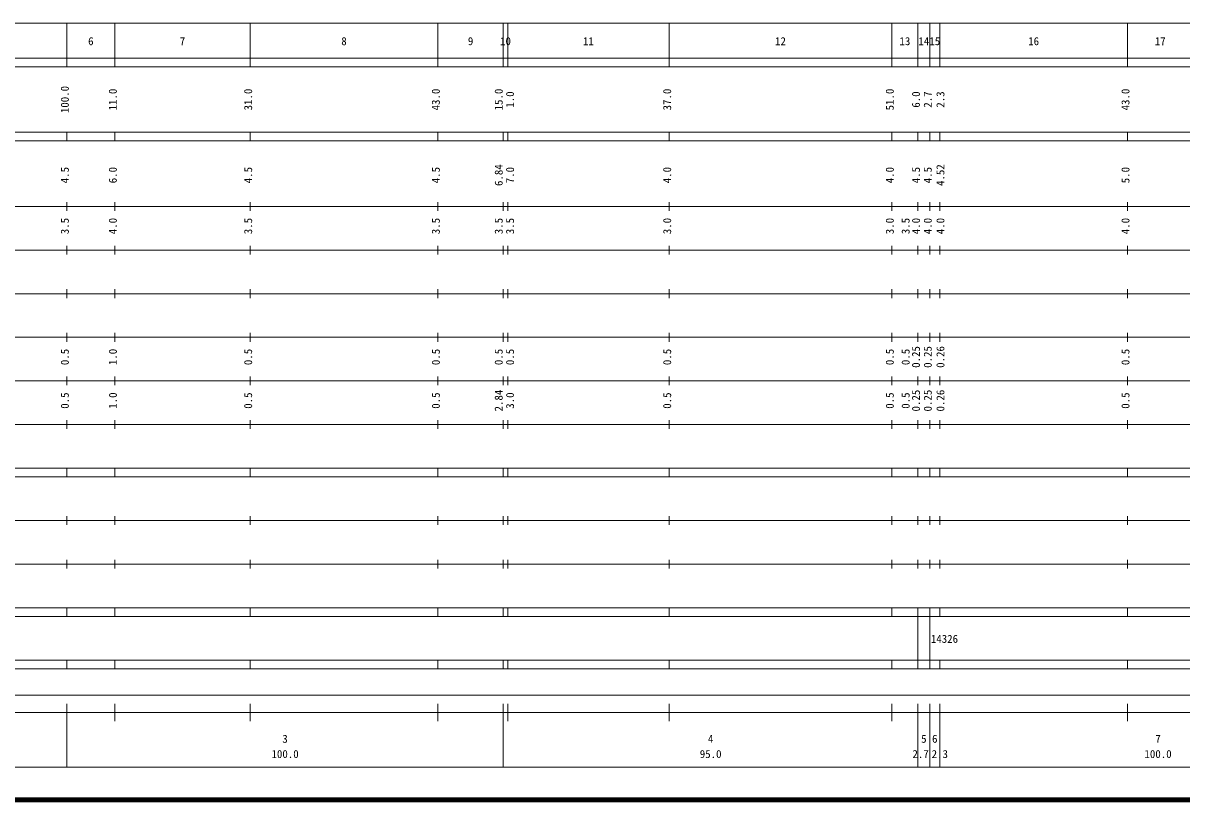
# Model space of a CAD drawing. Units: millimetres on the paper, enlarged 1000 times. Extents: x 40000 to 680000, y 20000 to 380000.
# Drawn here: x 257998 to 523448, y 20000 to 198000 of the extents above; entities that cross this region are included whole.
import ezdxf
from ezdxf.enums import TextEntityAlignment as Align

# ---------------------------------------------------------------- set-up
doc = ezdxf.new("R2010")
doc.units = ezdxf.units.MM
doc.header["$LTSCALE"] = 1000
doc.layers.add('M-TTL', color=2, linetype='Continuous', lineweight=140)
doc.layers.add('M-TTL-BAND', color=7, linetype='Continuous', lineweight=13)
doc.styles.add('ＭＳ ゴシック', font='')
doc.styles.get('ＭＳ ゴシック').set_extended_font_data('MS Gothic')

msp = doc.modelspace()

# ---------------------------------------------------------------- linework, layer by layer
at = {"layer": 'M-TTL'}
msp.add_line((40000, 20000), (680000, 20000), dxfattribs=at)
at = {"layer": 'M-TTL-BAND'}
for p, q in [((68000, 198000), (579000, 198000)), ((268000, 188000), (268000, 198000)), ((279000, 188000), (279000, 198000)), ((310000, 188000), (310000, 198000)), ((353000, 188000), (353000, 198000)), ((368000, 188000), (368000, 198000)), ((369000, 188000), (369000, 198000)), ((406000, 188000), (406000, 198000)), ((457000, 188000), (457000, 198000)), ((463000, 188000), (463000, 198000)), ((465700, 188000), (465700, 198000)), ((468000, 188000), (468000, 198000)), ((511000, 188000), (511000, 198000)), ((40000, 190000), (579000, 190000)), ((40000, 188000), (579000, 188000)), ((40000, 173000), (579000, 173000)), ((268000, 171000), (268000, 173000)), ((279000, 171000), (279000, 173000)), ((310000, 171000), (310000, 173000)), ((353000, 171000), (353000, 173000)), ((368000, 171000), (368000, 173000)), ((369000, 171000), (369000, 173000)), ((406000, 171000), (406000, 173000)), ((457000, 171000), (457000, 173000)), ((463000, 171000), (463000, 173000)), ((465700, 171000), (465700, 173000)), ((468000, 171000), (468000, 173000)), ((511000, 171000), (511000, 173000)), ((40000, 171000), (579000, 171000)), ((268000, 155000), (268000, 157000)), ((279000, 155000), (279000, 157000)), ((310000, 155000), (310000, 157000)), ((353000, 155000), (353000, 157000)), ((368000, 155000), (368000, 157000)), ((369000, 155000), (369000, 157000)), ((406000, 155000), (406000, 157000)), ((457000, 155000), (457000, 157000)), ((463000, 155000), (463000, 157000)), ((465700, 155000), (465700, 157000)), ((468000, 155000), (468000, 157000)), ((511000, 155000), (511000, 157000)), ((40000, 156000), (579000, 156000)), ((46000, 146000), (579000, 146000)), ((268000, 145000), (268000, 147000)), ((279000, 145000), (279000, 147000)), ((310000, 145000), (310000, 147000)), ((353000, 145000), (353000, 147000)), ((368000, 145000), (368000, 147000)), ((369000, 145000), (369000, 147000)), ((406000, 145000), (406000, 147000)), ((457000, 145000), (457000, 147000)), ((463000, 145000), (463000, 147000)), ((465700, 145000), (465700, 147000)), ((468000, 145000), (468000, 147000)), ((511000, 145000), (511000, 147000)), ((52000, 136000), (579000, 136000)), ((268000, 135000), (268000, 137000)), ((279000, 135000), (279000, 137000)), ((310000, 135000), (310000, 137000)), ((353000, 135000), (353000, 137000)), ((368000, 135000), (368000, 137000)), ((369000, 135000), (369000, 137000)), ((406000, 135000), (406000, 137000)), ((457000, 135000), (457000, 137000)), ((463000, 135000), (463000, 137000)), ((465700, 135000), (465700, 137000)), ((468000, 135000), (468000, 137000)), ((511000, 135000), (511000, 137000)), ((46000, 126000), (579000, 126000)), ((268000, 125000), (268000, 127000)), ((279000, 125000), (279000, 127000)), ((310000, 125000), (310000, 127000)), ((353000, 125000), (353000, 127000)), ((368000, 125000), (368000, 127000)), ((369000, 125000), (369000, 127000)), ((406000, 125000), (406000, 127000)), ((457000, 125000), (457000, 127000)), ((463000, 125000), (463000, 127000)), ((465700, 125000), (465700, 127000)), ((468000, 125000), (468000, 127000)), ((511000, 125000), (511000, 127000)), ((268000, 115000), (268000, 117000)), ((279000, 115000), (279000, 117000)), ((310000, 115000), (310000, 117000)), ((353000, 115000), (353000, 117000)), ((368000, 115000), (368000, 117000)), ((369000, 115000), (369000, 117000)), ((406000, 115000), (406000, 117000)), ((457000, 115000), (457000, 117000)), ((463000, 115000), (463000, 117000)), ((465700, 115000), (465700, 117000)), ((468000, 115000), (468000, 117000)), ((511000, 115000), (511000, 117000)), ((52000, 116000), (579000, 116000)), ((268000, 105000), (268000, 107000)), ((279000, 105000), (279000, 107000)), ((310000, 105000), (310000, 107000)), ((353000, 105000), (353000, 107000)), ((368000, 105000), (368000, 107000)), ((369000, 105000), (369000, 107000)), ((406000, 105000), (406000, 107000)), ((457000, 105000), (457000, 107000)), ((463000, 105000), (463000, 107000)), ((465700, 105000), (465700, 107000)), ((468000, 105000), (468000, 107000)), ((511000, 105000), (511000, 107000)), ((46000, 106000), (579000, 106000)), ((40000, 96000), (579000, 96000)), ((268000, 94000), (268000, 96000)), ((279000, 94000), (279000, 96000)), ((310000, 94000), (310000, 96000)), ((353000, 94000), (353000, 96000)), ((368000, 94000), (368000, 96000)), ((369000, 94000), (369000, 96000)), ((406000, 94000), (406000, 96000)), ((457000, 94000), (457000, 96000)), ((463000, 94000), (463000, 96000)), ((465700, 94000), (465700, 96000)), ((468000, 94000), (468000, 96000)), ((511000, 94000), (511000, 96000)), ((40000, 94000), (579000, 94000)), ((268000, 83000), (268000, 85000)), ((279000, 83000), (279000, 85000)), ((310000, 83000), (310000, 85000)), ((353000, 83000), (353000, 85000)), ((368000, 83000), (368000, 85000)), ((369000, 83000), (369000, 85000)), ((406000, 83000), (406000, 85000)), ((457000, 83000), (457000, 85000)), ((463000, 83000), (463000, 85000)), ((465700, 83000), (465700, 85000)), ((468000, 83000), (468000, 85000)), ((511000, 83000), (511000, 85000)), ((49000, 84000), (579000, 84000)), ((268000, 73000), (268000, 75000)), ((279000, 73000), (279000, 75000)), ((310000, 73000), (310000, 75000)), ((353000, 73000), (353000, 75000)), ((368000, 73000), (368000, 75000)), ((369000, 73000), (369000, 75000)), ((406000, 73000), (406000, 75000)), ((457000, 73000), (457000, 75000)), ((463000, 73000), (463000, 75000)), ((465700, 73000), (465700, 75000)), ((468000, 73000), (468000, 75000)), ((511000, 73000), (511000, 75000)), ((40000, 74000), (579000, 74000)), ((40000, 64000), (579000, 64000)), ((268000, 62000), (268000, 64000)), ((279000, 62000), (279000, 64000)), ((310000, 62000), (310000, 64000)), ((353000, 62000), (353000, 64000)), ((368000, 62000), (368000, 64000)), ((369000, 62000), (369000, 64000)), ((406000, 62000), (406000, 64000)), ((457000, 62000), (457000, 64000)), ((463000, 62000), (463000, 64000)), ((465700, 62000), (465700, 64000)), ((468000, 62000), (468000, 64000)), ((511000, 62000), (511000, 64000)), ((40000, 62000), (579000, 62000)), ((463000, 52000), (463000, 62000)), ((465700, 52000), (465700, 62000)), ((40000, 52000), (579000, 52000)), ((268000, 50000), (268000, 52000)), ((279000, 50000), (279000, 52000)), ((310000, 50000), (310000, 52000)), ((353000, 50000), (353000, 52000)), ((368000, 50000), (368000, 52000)), ((369000, 50000), (369000, 52000)), ((406000, 50000), (406000, 52000)), ((457000, 50000), (457000, 52000)), ((463000, 50000), (463000, 52000)), ((465700, 50000), (465700, 52000)), ((468000, 50000), (468000, 52000)), ((511000, 50000), (511000, 52000)), ((40000, 50000), (579000, 50000)), ((71000, 44000), (565000, 44000)), ((40000, 40000), (579000, 40000)), ((268000, 27500), (268000, 42000)), ((279000, 38000), (279000, 42000)), ((310000, 38000), (310000, 42000)), ((353000, 38000), (353000, 42000)), ((368000, 27500), (368000, 42000)), ((369000, 38000), (369000, 42000)), ((406000, 38000), (406000, 42000)), ((457000, 38000), (457000, 42000)), ((463000, 27500), (463000, 42000)), ((465700, 27500), (465700, 42000)), ((468000, 27500), (468000, 42000)), ((511000, 38000), (511000, 42000)), ((68000, 27500), (579000, 27500))]:
    msp.add_line(p, q, dxfattribs=at)

# ---------------------------------------------------------------- texts
at = {"layer": 'M-TTL-BAND', "style": 'ＭＳ ゴシック'}
for s, p in [('6', (273500, 192405)), ('7', (294500, 192405)), ('8', (331500, 192405)), ('9', (360500, 192405)), ('10', (368500, 192405)), ('11', (387500, 192405)), ('12', (431500, 192405)), ('13', (460000, 192405)), ('14', (464350, 192405)), ('15', (466850, 192405)), ('16', (489500, 192405)), ('17', (518500, 192405)), ('3', (318000, 32523)), ('4', (415500, 32523)), ('5', (464350, 32523)), ('6', (466850, 32523)), ('7', (518000, 32523)), ('100.0', (318000, 29033)), ('95.0', (415500, 29033)), ('2.7', (463600, 29033)), ('2.3', (468000, 29033)), ('100.0', (518000, 29033))]:
    msp.add_text(s, height=1833, dxfattribs=at).set_placement(p, align=Align.BOTTOM_CENTER)
for s, p in [('100.0', (269000, 180500)), ('11.0', (280000, 180500)), ('31.0', (311000, 180500)), ('43.0', (354000, 180500)), ('15.0', (368400, 180500)), ('1.0', (371000, 180500)), ('37.0', (407000, 180500)), ('51.0', (458000, 180500)), ('6.0', (464000, 180500)), ('2.7', (466700, 180500)), ('2.3', (469600, 180500)), ('43.0', (512000, 180500)), ('4.5', (269000, 163174)), ('6.0', (280000, 163174)), ('4.5', (311000, 163174)), ('4.5', (354000, 163174)), ('6.84', (368400, 163174)), ('7.0', (371000, 163174)), ('4.0', (407000, 163174)), ('4.0', (458000, 163174)), ('4.5', (464000, 163174)), ('4.5', (466700, 163174)), ('4.52', (469600, 163174)), ('5.0', (512000, 163174)), ('3.5', (269000, 151500)), ('4.0', (280000, 151500)), ('3.5', (311000, 151500)), ('3.5', (354000, 151500)), ('3.5', (368400, 151500)), ('3.5', (371000, 151500)), ('3.0', (407000, 151500)), ('3.0', (458000, 151500)), ('3.5', (461630, 151500)), ('4.0', (464000, 151500)), ('4.0', (466700, 151500)), ('4.0', (469600, 151500)), ('4.0', (512000, 151500)), ('0.5', (269000, 121500)), ('1.0', (280000, 121500)), ('0.5', (311000, 121500)), ('0.5', (354000, 121500)), ('0.5', (368400, 121500)), ('0.5', (371000, 121500)), ('0.5', (407000, 121500)), ('0.5', (458000, 121500)), ('0.5', (461630, 121500)), ('0.25', (464000, 121500)), ('0.25', (466700, 121500)), ('0.26', (469600, 121500)), ('0.5', (512000, 121500)), ('0.5', (269000, 111500)), ('1.0', (280000, 111500)), ('0.5', (311000, 111500)), ('0.5', (354000, 111500)), ('2.84', (368400, 111500)), ('3.0', (371000, 111500)), ('0.5', (407000, 111500)), ('0.5', (458000, 111500)), ('0.5', (461630, 111500)), ('0.25', (464000, 111500)), ('0.25', (466700, 111500)), ('0.26', (469600, 111500)), ('0.5', (512000, 111500))]:
    msp.add_text(s, height=1833, rotation=90, dxfattribs=at).set_placement(p, align=Align.BOTTOM_CENTER)
msp.add_text('14326', height=1833, dxfattribs=at).set_placement((465951, 55429), align=Align.BOTTOM_LEFT)

doc.saveas('drawing.dxf')
